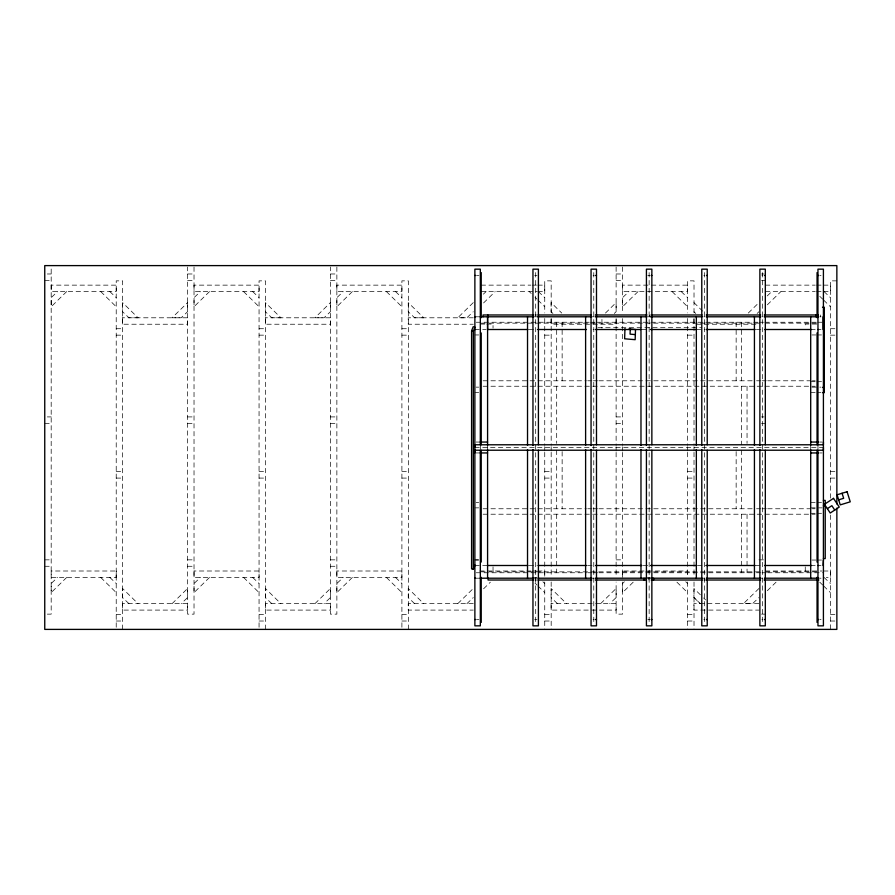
<?xml version="1.0" encoding="UTF-8"?>
<svg xmlns="http://www.w3.org/2000/svg" width="895" height="895" viewBox="0 0 895 895"><rect width="100%" height="100%" fill="white"/><g stroke="black" fill="none" stroke-linecap="round" stroke-linejoin="round"><path stroke-width="0.67" stroke-dasharray="4.47 3.36" d="M116.216 577.443L116.216 571.01L51.183 570.999L51.183 577.432L116.216 577.443L116.216 571.01M544.742 576.156L544.742 571.01L537.828 571.01M551.085 319.079L551.085 324.225L616.118 324.236L616.118 317.792M622.551 577.432L622.551 570.999L687.584 571.01L687.584 576.156M693.927 319.079L693.927 324.225L758.96 324.236M66.677 291.569L51.183 306.739L51.183 297.643L57.582 291.569M209.519 291.569L194.025 306.739L194.025 297.643L200.424 291.569M352.361 291.569L336.867 306.739L336.867 297.643L343.266 291.569M66.677 577.432L51.183 592.602L51.183 583.506L57.582 577.432M473.276 302.611L457.781 317.781L466.877 317.781L473.276 311.706M172.097 603.655L187.592 588.485L187.592 597.58L181.193 603.655M483.58 302.946L495.203 291.569M209.519 577.432L194.025 592.602L194.025 583.506L200.424 577.432M605.467 313.049L616.118 302.611L616.118 311.706L614.294 313.451M314.939 603.655L330.434 588.485L330.434 597.58L324.035 603.655M638.046 291.569L622.551 306.739L622.551 297.643L628.95 291.569M352.361 577.432L336.867 592.602L336.867 583.506L343.266 577.432M748.309 313.049L758.96 302.611M457.781 603.655L473.276 588.485M767.328 304.837L780.887 291.569M483.58 588.809L490.359 582.175M600.623 603.655L616.118 588.485L616.118 597.58L609.719 603.655M633.201 582.175L622.551 592.602L622.551 583.506L624.374 581.772M758.96 588.485L743.465 603.655L752.561 603.655L758.96 597.58M767.328 590.711L776.043 582.175M483.367 294.164L486.108 291.569M767.228 295.909L771.792 291.569M757.136 313.451L758.96 311.706M466.877 603.655L473.276 597.58M47.323 273.982L51.183 273.982M187.592 273.982L194.025 273.982M330.434 273.982L336.867 273.982M616.118 273.982L622.551 273.982M761.533 273.982L764.106 273.982M476.576 275.47L478.959 275.47M534.673 275.47L537.056 275.47M593.094 275.47L594.123 275.47M647.779 275.47L649.826 275.47M703.828 275.47L704.846 275.47M761.913 275.47L762.932 275.47M819.999 275.47L821.028 275.47M44.75 280.415L51.183 280.415M187.592 280.415L194.025 280.415M330.434 280.415L336.867 280.415M616.118 280.415L622.551 280.415M761.533 280.415L765.393 280.415M836.859 280.862L830.426 280.862L830.426 501.133M481.096 285.136L530.903 285.136M532.29 285.136L536.441 285.136M537.828 285.136L544.742 285.147L544.742 291.58L537.828 291.569M765.393 285.136L815.211 285.136M816.587 285.136L822.125 285.136M823.512 285.136L830.426 285.147L830.426 291.58L823.512 291.569M481.096 291.569L537.045 291.569M765.393 291.569L815.211 291.569M816.587 291.569L822.729 291.569M534.695 314.984L537.481 314.984M474.876 316.796L479.06 316.796M534.326 316.796L537.615 316.796M591.058 316.796L594.123 316.796M647.745 316.796L650.542 316.796M703.828 316.796L704.846 316.796M761.913 316.796L762.932 316.796M819.999 316.796L821.028 316.796M473.276 317.792L408.243 317.792L408.243 324.225L473.276 324.236M476.241 322.245L583.618 322.245M585.017 322.245L589.201 322.245M590.588 322.245L594.772 322.245M596.171 322.245L752.303 322.245M753.702 322.245L757.886 322.245M759.273 322.245L763.457 322.245M764.856 322.245L816.441 322.245M817.829 322.245L822.046 322.245M481.23 323.151L485.157 323.151M489.14 323.151L762.596 323.151M765.337 323.151L809.147 323.151M811.821 323.151L817.057 323.151M480.324 324.057L485.403 324.057M486.679 324.057L493.033 324.057L493.033 328.152M816.687 324.057L805.254 324.057L805.254 328.152M597.882 327.693L701.781 327.693M116.216 328.722L122.649 328.722M259.058 328.722L265.491 328.722M401.9 328.722L408.333 328.722M830.426 328.722L835.572 328.722M474.876 329.505L486.03 329.505M529.247 329.505L537.615 329.505M593.094 329.505L594.123 329.505M642.174 329.505L650.542 329.505M696.344 329.505L704.913 329.505M756.387 329.505L763.346 329.505M810.702 329.505L821.028 329.505M474.876 334.954L478.691 334.954M811.966 334.954L815.781 334.954M817.057 334.954L822.136 334.954M116.216 335.155L122.649 335.155M259.058 335.155L265.491 335.155M401.9 335.155L408.333 335.155M544.742 335.155L551.175 335.155M687.584 335.155L694.017 335.155M830.426 335.155L836.859 335.155M483.11 380.789L586.359 380.789M587.758 380.789L591.942 380.789M593.34 380.789L597.524 380.789M598.912 380.789L755.179 380.789M756.577 380.789L760.761 380.789M762.148 380.789L766.344 380.789M767.731 380.789L810.982 380.789M812.38 380.789L815.166 380.789M810.702 381.695L815.781 381.695M817.057 381.695L822.136 381.695M483.11 386.237L815.166 386.237M476.151 387.143L478.691 387.143M811.966 387.143L820.872 387.143M474.876 392.592L478.691 392.592M810.702 392.592L815.781 392.592M817.057 392.592L820.872 392.592M47.323 416.913L51.183 416.913M187.592 416.913L194.025 416.913M330.434 416.913L336.867 416.913M616.118 416.913L622.551 416.913M761.533 416.913L764.106 416.913M44.75 423.346L51.183 423.346M187.592 423.346L194.025 423.346M330.434 423.346L336.867 423.346M616.118 423.346L622.551 423.346M761.533 423.346L765.393 423.346M476.151 442.052L478.959 442.052M819.596 442.052L822.136 442.052M474.876 447.5L823.411 447.5M476.151 452.948L478.959 452.948M819.596 452.948L822.136 452.948M116.216 471.654L122.649 471.654M259.058 471.654L265.491 471.654M401.9 471.654L408.333 471.654M544.742 471.654L551.175 471.654M687.584 471.654L694.017 471.654M830.426 471.654L835.572 471.654M116.216 478.087L122.649 478.087M259.058 478.087L265.491 478.087M401.9 478.087L408.333 478.087M544.742 478.087L551.175 478.087M687.584 478.087L694.017 478.087M830.426 478.087L836.859 478.087M476.151 502.408L478.691 502.408M810.702 502.408L815.781 502.408M817.057 502.408L822.136 502.408M474.876 507.857L478.691 507.857M810.702 507.857L822.136 507.857M483.11 508.763L586.359 508.763M587.758 508.763L591.942 508.763M593.34 508.763L597.524 508.763M598.912 508.763L755.179 508.763M756.577 508.763L760.761 508.763M762.148 508.763L766.344 508.763M767.731 508.763L810.982 508.763M812.38 508.763L815.166 508.763M810.702 513.305L815.781 513.305M817.057 513.305L822.136 513.305M483.11 514.211L815.166 514.211M44.75 559.845L51.183 559.845M187.592 559.845L194.025 559.845M330.434 559.845L336.867 559.845M474.563 559.845L478.422 559.845M616.118 559.845L622.551 559.845M758.96 559.845L764.106 559.845M474.876 560.046L478.691 560.046M811.966 560.046L815.781 560.046M817.057 560.046L822.136 560.046M474.876 565.495L487.585 565.495M529.135 565.495L537.626 565.495M587.579 565.495L594.627 565.495M643.225 565.495L650.542 565.495M697.496 565.495L707.229 565.495M755.637 565.495L763.457 565.495M810.702 565.495L821.028 565.495M44.75 566.278L51.183 566.278M187.592 566.278L194.025 566.278M330.434 566.278L336.867 566.278M479.709 570.999L525.376 571.01M526.752 571.01L530.903 571.01M532.29 571.01L536.441 571.01M765.393 570.999L822.125 571.01M823.512 571.01L830.426 571.01L830.426 577.443L826.275 577.443M481.23 571.849L485.157 571.849M489.14 571.849L762.596 571.849M765.359 571.849L817.057 571.849M476.241 572.755L586.404 572.755M587.802 572.755L591.987 572.755M593.374 572.755L597.558 572.755M598.956 572.755L755.1 572.755M756.488 572.755L760.672 572.755M762.07 572.755L766.254 572.755M767.641 572.755L823.411 572.755M534.449 577.432L537.045 577.432M647.454 577.432L650.229 577.432M474.876 578.204L479.06 578.204M532.961 578.204L537.626 578.204M591.058 578.204L594.123 578.204M646.425 578.204L651.202 578.204M701.781 578.204L704.846 578.204M759.877 578.204L762.932 578.204M819.999 578.204L821.028 578.204M534.707 580.016L537.492 580.016M703.593 580.016L706.368 580.016M758.96 603.666L693.927 603.655L693.927 610.088L758.96 610.099M473.276 603.666L408.243 603.655L408.243 610.088L473.276 610.099M47.323 614.138L51.183 614.138L51.183 267.001M761.533 614.138L765.393 614.138M116.216 614.585L122.649 614.585M259.058 614.585L265.491 614.585M401.9 614.585L408.333 614.585M544.742 614.585L551.175 614.585M687.584 614.585L694.017 614.585M830.426 614.585L835.572 614.585M476.576 619.53L478.959 619.53M534.673 619.53L537.056 619.53M593.094 619.53L594.123 619.53M647.779 619.53L649.826 619.53M703.828 619.53L704.846 619.53M761.913 619.53L762.932 619.53M819.999 619.53L821.028 619.53M116.216 621.018L122.649 621.018M259.058 621.018L265.491 621.018M401.9 621.018L408.333 621.018M544.742 621.018L551.175 621.018M687.584 621.018L694.017 621.018M830.426 621.018L836.859 621.018M824.026 291.569L830.426 297.643M681.184 291.569L687.584 297.643M693.927 311.706L695.762 313.451M538.342 291.569L544.742 297.643M552.92 313.451L551.085 311.706L551.085 302.611L561.736 313.049M824.026 577.432L830.426 583.506M395.5 291.569L401.9 297.643M685.76 581.772L687.584 583.506M693.927 597.58L700.326 603.655L693.927 597.58L693.927 588.485L702.642 597.021M252.658 291.569L259.058 297.643M542.918 581.772L544.742 583.506M557.484 603.655L551.085 597.58L551.085 588.485L566.58 603.655M109.816 291.569L116.216 297.643M395.5 577.432L401.9 583.506M414.642 603.655L408.243 597.58L408.243 588.485L423.738 603.655M252.658 577.432L259.058 583.506M271.8 603.655L265.401 597.58L265.401 588.485L280.896 603.655M109.816 577.432L116.216 583.506M128.958 603.655L122.559 597.58L122.559 588.485L138.054 603.655M819.775 296.312L822.673 299.154M823.646 300.105L830.426 306.739M693.927 302.611L702.642 311.147M672.089 291.569L687.584 306.739M529.247 291.569L531.183 293.459M535.053 297.252L536.989 299.154M537.962 300.105L544.742 306.739M819.775 582.175L822.673 585.017M823.646 585.968L830.426 592.602M703.615 597.961L705.551 599.863M386.405 291.569L401.9 306.739M676.933 582.175L687.584 592.602M243.563 291.569L259.058 306.739M535.053 583.126L536.989 585.017M537.962 585.968L544.742 592.602M100.721 291.569L116.216 306.739M386.405 577.432L401.9 592.602M243.563 577.432L259.058 592.602M100.721 577.432L116.216 592.602M830.426 515.072L830.426 629.398M820.681 314.984L820.681 316.796M817.963 444.781L817.963 448.887M810.702 444.781L810.702 450.219M805.254 566.848L805.254 570.943M762.596 272.583L762.596 622.417M747.045 386.237L747.045 443.383M747.045 514.211L747.045 572.755M741.597 322.245L741.597 380.789M741.597 386.237L741.597 444.781M741.597 450.219L741.597 508.763M741.597 514.211L741.597 572.755M736.149 322.245L736.149 380.789M736.149 451.617L736.149 508.763M704.51 272.583L704.51 622.417M694.017 312.926L694.017 280.862L687.584 280.862L687.584 312.926M694.017 318.508L694.017 445.374M694.017 446.762L694.017 450.946M694.017 452.344L694.017 576.414M694.017 581.996L694.017 629.398M687.584 318.508L687.584 445.374M687.584 446.762L687.584 450.946M687.584 452.344L687.584 576.414M687.584 581.996L687.584 629.398M649.804 314.984L649.804 316.796M649.143 272.583L649.143 622.417M648.819 578.204L648.909 580.016M622.551 267.001L622.551 313.004M622.551 318.586L622.551 445.453M622.551 446.84L622.551 451.024M622.551 452.422L622.551 576.492M622.551 582.074L622.551 614.138L616.118 614.138L616.118 582.074M616.118 267.001L616.118 313.004M616.118 318.586L616.118 445.453M616.118 446.84L616.118 451.024M616.118 452.422L616.118 576.492M601.943 319.347L601.943 328.241M593.777 272.583L593.777 622.417M562.138 322.245L562.138 380.789M562.138 451.617L562.138 508.763M556.69 322.245L556.69 380.789M556.69 386.237L556.69 443.383M556.69 450.219L556.69 508.763M556.69 514.211L556.69 572.755M551.175 312.926L551.175 280.862L544.742 280.862L544.742 312.926M551.175 318.508L551.175 445.374M551.175 446.762L551.175 450.946M551.175 452.344L551.175 576.414M551.175 581.996L551.175 629.398M544.742 318.508L544.742 445.374M544.742 446.762L544.742 450.946M544.742 452.344L544.742 576.414M544.742 581.996L544.742 629.398M535.691 272.583L535.691 622.417M493.033 566.848L493.033 570.943M487.585 444.781L487.585 450.219M480.324 444.781L480.324 448.887M408.333 629.398L408.333 280.862L401.9 280.862L401.9 629.398M336.867 267.001L336.867 614.138L330.434 614.138L330.434 267.001M265.491 629.398L265.491 280.862L259.058 280.862L259.058 629.398M194.025 267.001L194.025 614.138L187.592 614.138L187.592 267.001M122.649 629.398L122.649 280.862L116.216 280.862L116.216 629.398M51.183 285.136L51.183 291.569L116.216 291.58L116.216 285.147L51.183 285.136M122.559 317.792L122.559 324.225L187.592 324.236L187.592 317.792L122.559 317.792M122.559 603.655L122.559 610.088L187.592 610.099L187.592 603.666L122.559 603.655M187.592 302.611L187.592 311.706L181.193 317.781L172.097 317.781L187.592 302.611M194.025 570.999L194.025 577.432L259.058 577.443L259.058 571.01L194.025 570.999M194.025 285.136L194.025 291.569L259.058 291.58L259.058 285.147L194.025 285.136M265.401 317.792L265.401 324.225L330.434 324.236L330.434 317.792L265.401 317.792M265.401 603.655L265.401 610.088L330.434 610.099L330.434 603.666L265.401 603.655M330.434 302.611L330.434 311.706L324.035 317.781L314.939 317.781L330.434 302.611M336.867 570.999L336.867 577.432L401.9 577.443L401.9 571.01L336.867 570.999M336.867 285.136L336.867 291.569L401.9 291.58L401.9 285.147L336.867 285.136M551.085 603.655L551.085 610.088L616.118 610.099L616.118 603.666L551.085 603.655M622.551 285.136L622.551 291.569L687.584 291.58L687.584 285.147L622.551 285.136M138.054 317.781L128.958 317.781L122.559 311.706L122.559 302.611L138.054 317.781M280.896 317.781L271.8 317.781L265.401 311.706L265.401 302.611L280.896 317.781M423.738 317.781L414.642 317.781L408.243 311.706L408.243 302.611L423.738 317.781"/><path stroke-width="1.34" d="M474.876 452.948L474.876 450.219L823.411 450.219L823.411 447.5M474.876 447.5L474.876 444.781L823.411 444.781L823.411 442.052M487.585 329.505L487.585 316.796L487.585 445.408M823.411 560.046L823.064 565.495M624.978 328.61L624.62 338.791L635.159 339.697L635.517 329.505L628.939 328.946M630.248 329.058L630.069 334.148L635.338 334.596M471.587 330.77L473.231 326.72L474.965 327.145L473.321 331.195L473.321 569.265L471.587 568.84L471.587 330.77L473.321 331.195M473.321 569.265L474.965 565.226M827.349 508.651L831.869 505.686L834.744 510.06M838.649 499.835L843.661 498.302L842.072 493.257M474.876 275.47L475.558 275.47M595.477 275.47L596.495 275.47M651.18 275.47L651.862 275.47M706.547 275.47L707.229 275.47M764.643 275.47L765.314 275.47M817.963 275.47L818.645 275.47M822.505 307.253L824.317 307.253L824.317 392.648L822.505 392.648M533.297 314.984L483.043 314.984L483.043 316.796M538.074 314.984L591.114 314.984M595.298 314.984L646.951 314.984M651.001 314.984L702.049 314.984M706.233 314.984L760.672 314.984M764.263 314.984L818.298 314.984M474.876 316.796L475.558 316.796M479.966 316.796L533.543 316.796M537.727 316.796L591.114 316.796M595.298 316.796L646.951 316.796M650.531 316.796L702.127 316.796M706.244 316.796L760.672 316.796M764.263 316.796L818.645 316.796M823.064 316.796L823.064 329.505M474.876 329.505L475.558 329.505M487.428 329.505L527.972 329.505M537.727 329.505L586.471 329.505M595.477 329.505L640.831 329.505M650.531 329.505L696.545 329.505M706.244 329.505L755.1 329.505M764.643 329.505L811.608 329.505M817.963 329.505L818.645 329.505M822.505 387.412L824.317 387.412M479.966 442.052L487.585 442.052M810.702 442.052L818.321 442.052M479.966 452.948L487.585 452.948M810.702 452.948L818.321 452.948M823.411 500.406L825.224 500.406L825.224 558.603L823.411 558.603M823.411 505.742L825.224 505.742M474.876 565.495L475.558 565.495M487.395 565.495L527.905 565.495M538.88 565.495L586.404 565.495M595.477 565.495L641.894 565.495M650.542 565.495L696.545 565.495M706.3 565.495L755.1 565.495M764.554 565.495L811.608 565.495M817.963 565.495L818.645 565.495M474.876 578.204L475.558 578.204M479.966 578.204L533.465 578.204M538.197 578.204L591.752 578.204M595.298 578.204L646.761 578.204M651.18 578.204L702.206 578.204M706.368 578.204L760.549 578.204M764.554 578.204L818.891 578.204M533.319 580.016L488.066 580.016L488.066 578.204M538.197 580.016L591.808 580.016M595.298 580.016L646.481 580.016M651.202 580.016L702.206 580.016M706.368 580.016L760.549 580.016M764.117 580.016L818.891 580.016M474.876 619.53L475.558 619.53M595.477 619.53L596.495 619.53M651.18 619.53L651.862 619.53M706.547 619.53L707.229 619.53M764.643 619.53L765.314 619.53M817.963 619.53L818.645 619.53M836.859 503.952L836.859 265.602L44.75 265.602L44.75 629.398L836.859 629.398L836.859 508.103M817.963 444.781L817.963 269.16L823.411 269.16L823.411 625.84L817.963 625.84L817.963 450.219M817.057 272.583L817.057 317.691M817.057 332.906L817.057 444.759M817.057 450.241L817.057 562.094M817.057 577.309L817.057 622.417M815.904 314.984L815.904 316.796M810.702 316.796L810.702 445.419M810.702 449.581L810.702 578.204M765.314 444.781L765.314 269.16L759.877 269.16L759.877 445.408M765.314 450.219L765.314 625.84L759.877 625.84L759.877 449.592M754.429 316.796L754.429 445.408M754.429 449.592L754.429 578.204M707.229 444.781L707.229 269.16L701.781 269.16L701.781 445.408M707.229 450.219L707.229 625.84L701.781 625.84L701.781 449.592M696.344 316.796L696.344 445.408M696.344 449.592L696.344 578.204M653.585 578.204L653.585 580.016M651.862 444.781L651.862 269.16L646.425 269.16L646.425 445.408M651.862 450.219L651.862 625.84L646.425 625.84L646.425 449.592M644.042 578.204L644.042 580.016M640.977 316.796L640.977 445.408M640.977 449.592L640.977 578.204M596.495 444.781L596.495 269.16L591.058 269.16L591.058 445.408M596.495 450.219L596.495 625.84L591.058 625.84L591.058 449.592M585.61 316.796L585.61 445.408M585.61 449.592L585.61 578.204M538.41 444.781L538.41 269.16L532.961 269.16L532.961 445.408M538.41 450.219L538.41 625.84L532.961 625.84L532.961 449.592M527.524 316.796L527.524 445.408M527.524 449.592L527.524 578.204M487.831 314.984L487.831 316.796M487.585 449.592L487.585 578.204M481.23 272.583L481.23 317.691M481.23 332.94L481.23 444.703M481.23 450.297L481.23 562.06M481.23 577.309L481.23 622.417M480.324 444.781L480.324 269.16L474.876 269.16L474.876 625.84L480.324 625.84L480.324 450.219M833.502 498.347L824.474 504.288L830.236 513.025L839.253 507.085L833.502 498.347M847.084 491.735L837.071 494.79L840.237 504.881L850.25 501.826L847.084 491.735"/></g></svg>
